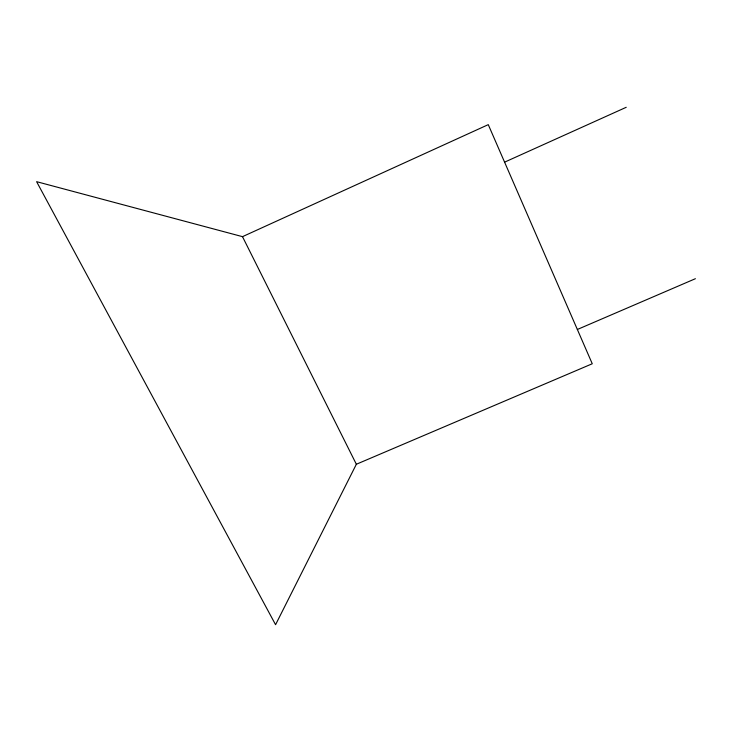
<?xml version="1.0" encoding="UTF-8"?>
<svg xmlns="http://www.w3.org/2000/svg" width="732" height="732" viewBox="0 0 732 732"><rect width="100%" height="100%" fill="white"/><g stroke="black" fill="none" stroke-linecap="round" stroke-linejoin="round"><path stroke-width="1.1" d="M356.356 464.253L275.571 624.707L36.6 181.664L242.493 236.656L488.271 124.641L592.261 363.758L356.356 464.253L242.493 236.656M504.586 162.156L626.235 107.293M577.356 329.482L695.4 278.7"/></g></svg>
